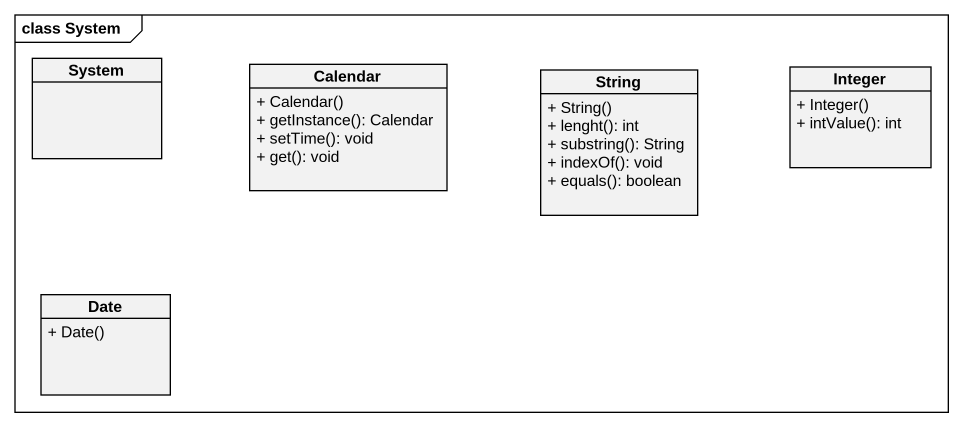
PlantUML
@startuml
mainframe class System
hide circle
hide empty members
skinparam classAttributeIconSize 0
class System
class Calendar {
  + Calendar()
  + getInstance(): Calendar
  + setTime(): void
  + get(): void
}
class String {
  + String()
  + lenght(): int
  + substring(): String
  + indexOf(): void
  + equals(): boolean
}
class Integer {
  + Integer()
  + intValue(): int
}
class Date {
  + Date()
}
@enduml
